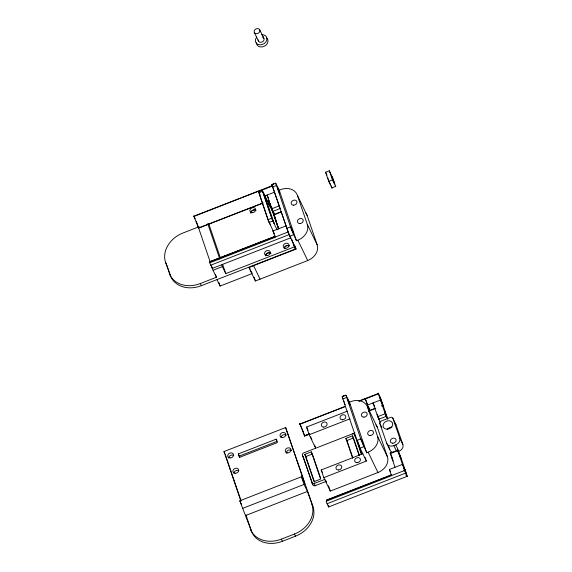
<?xml version="1.0" encoding="UTF-8"?>
<svg xmlns="http://www.w3.org/2000/svg" width="572" height="572" viewBox="0 0 572 572"><rect width="100%" height="100%" fill="white"/><g stroke="black" fill="none" stroke-linecap="round" stroke-linejoin="round"><path stroke-width="0.86" d="M299.721 423.752L304.626 435.986L309.574 434.055M271.929 184.685L273.802 183.905L271.936 184.613L272.208 185.85L288.803 233.769M275.675 183.154L291.548 229.944L296.475 240.748L297.876 240.197A14.064 11.304 -25.8 0 0 307.3 224.374L297.361 195.267A14.064 11.304 -25.8 0 0 280.623 189.639L279.222 190.183L275.711 183.147L271.972 184.606L272.572 185.621M349.471 402.159L350.872 401.615A14.064 11.304 -25.8 0 1 367.61 407.243L377.549 436.35A14.064 11.304 -25.8 0 1 368.125 452.173L366.723 452.724L349.471 402.159L345.924 395.13L342.22 396.575L342.285 397.211L361.661 454.225M345.924 395.13L360.996 439.768L366.723 452.724M209.731 262.798L210.074 261.647L275.468 236.157L275.132 237.308L209.731 262.798L212.455 268.754L212.255 267.953M328.242 505.183C330.745 511.146 325.211 501.651 326.498 500.15L391.277 474.903M386.693 443.236A6.027 4.848 -25.8 0 0 393.893 445.617L395.76 444.88A6.027 4.848 -25.8 0 0 399.757 438.088L392.85 418.211A2.009 1.616 -25.8 0 0 390.447 417.417L381.116 421.099A2.009 1.616 -25.8 0 0 379.787 423.359L386.693 443.236L389.818 449.692A6.027 4.848 -25.8 0 0 392.077 452.087M397.633 451.823L398.877 451.337A6.027 4.848 -25.8 0 0 402.881 444.544L395.967 424.667L392.85 418.211M194.787 215.837L241.048 197.805M242.7 197.161L271.614 185.893M263.234 202.896L198.656 228.121L193.901 216.416L259.295 190.926M259.359 191.119L272.444 186.022L272.229 185.235L272.436 185.571M273.695 232.032L268.282 220.57L258.408 191.491L262.341 190.347L273.545 213.52M258.666 192.428C260.853 193.257 262.326 189.954 262.341 190.347M272.579 186.987L276.319 185.535M264.722 195.974L274.539 192.156L279.451 206.521M331.317 185.893L332.06 188.217L328.728 181.424L325.59 172.236L329.322 170.778L332.89 178.25L335.793 186.758L332.461 179.973L329.322 170.778M199.163 226.698L183.047 232.976A26.112 20.992 -25.8 0 0 165.558 262.362L170.256 275.239A26.112 20.992 -25.8 0 0 201.351 285.693L295.381 249.042L293.365 243.143M198.57 227.942L262.183 203.36M267.167 201.415L269.026 200.636M328.728 181.424L332.461 179.973M274.345 214.636L271.743 208.794L279.222 205.877M331.846 187.881L335.585 186.422M272.787 211.404L280.259 208.487M278.571 228.786L273.666 214.257L273.874 214.586L281.352 211.676M273.881 215.051L281.267 211.876M267.961 219.669L271.693 218.211L262.398 190.969M269.062 222.444L272.794 220.992L277.048 229.78M281.352 212.133L288.131 231.996L275.053 237.094L272.958 230.959L286.043 225.876M286.701 228.357L290.44 226.905M275.346 236.415L210.074 261.647M210.181 261.883L275.604 236.393M210.696 265.193L289.175 234.606L290.855 238.066M288.717 233.669L289.832 236.179L293.565 234.727M212.255 268.418L290.733 237.83M211.604 266.052L213.041 270.263L222.386 266.623L225.768 273.616L294.337 246.889L295.381 249.042M169.219 273.087A26.112 20.992 -25.8 0 0 200.307 283.54L216.423 277.256L215.558 274.732M295.023 246.024L296.067 249.092L253.56 265.658L260.088 279.157L307.707 260.539A14.064 11.304 -25.8 0 0 317.131 244.716L307.193 215.601L297.361 195.267M253.589 265.708L248.913 267.532L255.412 280.981L260.088 279.157M217.045 279.737L220.098 286.064L251.98 273.638M342.828 398.963L346.568 397.504M240.876 501.086L223.974 451.565L285.635 427.534L312.998 506.792A26.112 20.992 -25.8 0 1 295.502 536.178L282.425 541.276A26.112 20.992 -25.8 0 1 251.337 530.823L239.79 500.807L301.451 476.776L304.833 483.769L285.635 427.534M299.721 423.68L299.928 424.016L344.537 406.635M359.409 400.836L378.407 393.429L380.78 398.634L381.445 400.55L381.095 400.686M299.864 424.274L344.823 406.749M358.723 401.337L365.265 398.784L367.596 404.554M378.407 393.429L378.206 393.093L378.407 393.886L365.329 398.984L367.417 405.112L369.934 410.317L368.69 410.803M314.621 445.116L315.665 448.183L309.166 434.734L306.549 427.069L347.426 411.139M238.274 453.939L276.126 439.182L277.17 441.334L239.31 456.091L238.274 453.939L239.446 457.386L277.306 442.628L276.126 439.182M367.417 405.112L380.502 400.021L383.104 405.398L381.853 405.884M304.533 435.807L309.488 433.876M304.604 435.921L309.574 433.998M368.368 411.075L375.825 408.179M381.839 405.82L383.104 405.398M368.983 410.896L375.625 408.308M309.166 434.734L350.043 418.804M380.316 422.493L377.713 416.652L385.185 413.742L378.407 393.886M378.757 419.262L386.229 416.352L387.48 418.933M354.905 432.89L303.732 452.881A1.866 1.502 -25.8 0 0 302.81 453.553L302.431 454.261A2.417 1.938 -25.8 0 0 302.445 455.312L312.784 484.698A2.388 1.923 -25.8 0 0 313.563 485.614L314.114 485.792A1.866 1.502 -25.8 0 0 315.236 485.678L325.94 481.502M311.325 451.851L320.62 479.093L314.078 481.638L304.783 454.397L311.325 451.851L312.019 453.281M352.652 458.186L345.888 438.381L352.431 435.828L353.124 437.265M304.783 454.397L305.82 456.549L312.362 454.004L320.534 477.942M345.888 438.381L346.932 440.526L353.467 437.98L359.388 455.312M360.689 438.874L356.949 440.333L359.767 447.497L366.323 461.068L323.809 477.634L321.192 469.977L362.884 453.725M360.081 448.155L363.813 446.703M242.406 508.465L304.068 484.434L307.443 491.427L312.998 506.792M394.995 467.295L390.09 452.781L390.304 453.096L397.776 450.185L400.214 455.548L406.656 474.41M390.304 453.553L397.776 450.643L397.569 449.849L397.776 450.185M311.747 482.546A2.388 1.923 -25.8 0 0 312.526 483.462L313.077 483.647A1.866 1.502 -25.8 0 0 314.192 483.526L324.896 479.35M245.781 515.458L307.443 491.427M323.809 477.634L330.309 491.083L377.956 472.515A14.064 11.304 -25.8 0 0 387.38 456.692L377.441 427.577L367.61 407.243M397.776 450.643L404.561 470.506L391.477 475.604L389.389 469.469L402.466 464.378L405.062 469.741L403.839 470.291M391.777 474.924L326.498 500.15M326.154 501.308L391.513 475.697M327.127 503.696L405.605 473.108L407.357 476.669L406.721 474.596L405.67 475.003M328.685 506.921L407.164 476.333M250.293 528.671A26.112 20.992 -25.8 0 0 281.381 539.124L294.466 534.026A26.112 20.992 -25.8 0 0 311.954 504.64M342.22 396.575L344.051 395.881L342.192 396.589L342.449 396.882M354.847 436.078L355.019 436.157A2.388 1.923 -25.8 0 1 355.805 437.072L354.769 434.92A2.388 1.923 -25.8 0 0 353.982 434.005L353.432 433.826A1.866 1.502 -25.8 0 0 352.316 433.941M328.049 177.949L328.056 178.392M344.051 401.058L344.051 401.53M377.213 414.321L377.213 414.7M330.301 184.112L329.972 183.426M271.414 206.757L271.178 206.385L272.601 210.489M391.534 456.106L391.305 455.734L392.056 458.165M357.765 441.119L357.529 440.74L357.765 441.734M359.523 446.103L359.152 445.316M326.333 482.146L325.968 481.352M273.116 211.619L272.701 210.732M275.111 217.596L275.425 218.268M393.243 460.975L392.835 460.088M259.731 29.851A3.01 2.424 -25.8 0 1 256.549 33.691A3.01 2.424 -25.8 0 1 254.755 29.894A3.01 2.424 -25.8 0 1 259.731 29.851L263.892 38.453M325.59 172.236L326.977 175.103M254.29 32.44L258.451 41.041M307.3 224.374L317.131 244.716M399.757 438.088L402.881 444.544M297.876 240.197L307.707 260.539M395.76 444.88L398.877 451.337M393.893 445.617L396.317 450.636M289.832 236.179L296.067 249.092M379.787 423.359L381.867 427.663M390.304 453.096L391.548 455.677M272.558 210.853L271.864 209.416L278.543 228.986M273.874 214.586L275.582 218.239M377.549 436.35L387.38 456.692M258.601 191.799L260.146 194.995M389.389 469.469L390.462 471.693M270.427 224.775L268.611 221.014L259.595 194.594M272.958 230.959L274.396 233.927M368.125 452.173L377.956 472.515M306.549 427.069L308.079 430.237M321.192 469.977L322.343 472.35M213.041 270.263L216.423 277.256M302.445 455.312L303.489 457.464M314.192 483.526L315.236 485.678M200.307 283.54L201.351 285.693M165.558 262.362L166.595 264.514M294.466 534.026L295.502 536.178M281.381 539.124L282.425 541.276M223.974 451.565L225.018 453.718M239.79 500.807L241.663 504.69M374.51 406.006L373.03 402.931L377.713 416.652M268.547 198.141L267.06 195.073L271.743 208.794M299.928 424.016L301.179 426.605M195.209 218.74L193.772 215.823L193.901 216.416M386.229 416.352L385.185 413.742M405.605 473.108L404.561 470.506M289.175 234.606L288.881 233.941M272.794 220.992L271.693 218.211M251.573 272.572L251.945 273.23L251.823 272.608M311.561 438.981L311.797 439.403L311.719 439.01M301.487 427.248L301.716 427.756M377.52 414.907L377.785 415.508M378.936 419.19L377.892 416.673M276.591 222L276.19 221.078M391.849 456.771L392.156 457.5M271.721 207.429L272.036 208.151M251.401 272.193L251.087 271.464M311.454 438.745L311.111 437.93M329.751 182.933L329.372 182.025M392.728 459.845L392.163 458.451M279.965 207.822L279.515 206.707M358.951 444.852L357.986 442.385M345.245 404.754L345.016 404.197M368.268 406.199L369.934 410.317M288.731 233.583L288.131 231.996M329.243 181.696L328.979 181.024M275.969 220.52L275.525 219.383M250.858 270.906L250.636 270.334M325.754 480.837L325.475 480.115M392.499 458.344L392.721 458.916M272.372 208.994L272.594 209.567M302.087 428.65L302.302 429.222M310.896 437.387L310.66 436.736M196.267 221.171L196.461 221.7M377.792 416.395L377.32 415.043M344.58 403.06L344.308 402.309M275.432 219.119L274.946 217.689M328.614 180.058L328.328 179.25M378.764 417.975L378.936 418.454M326.147 481.267L326.333 481.796M250.236 269.255L250.014 268.611M388.374 445.552L389.818 449.692M381.517 400.75L387.787 419.126M279.222 190.183L296.475 240.748M291.749 239.303L294.337 246.889M272.701 186.787L274.267 191.384M365.015 457.235L366.323 461.068M354.769 434.92L361.161 453.646M352.431 435.828L359.195 455.641M273.523 211.754L274.345 214.178M272.908 211.568L278.757 228.707M346.932 440.526L352.845 457.865M328.478 485.721L330.309 491.083M254.111 277.148L255.412 280.981M302.531 429.858L302.967 431.138M303.038 431.338L304.626 435.986M305.82 456.549L314.557 482.139M303.753 458.236L306.392 465.973M306.663 466.759L309.609 475.403M309.881 476.19L312.784 484.698M301.451 476.776L304.068 484.434M208.794 223.895L220.585 258.451M222.601 264.35L225.768 273.616M207.715 223.645L219.798 259.037M221.807 264.936L222.386 266.623M218.954 282.697L220.098 286.064M196.568 221.993L210.453 262.684M239.31 456.091L239.782 457.471M166.881 265.337L170.256 275.239M225.304 454.554L241.034 500.65M245.896 514.9L251.337 530.823M233.941 473.309A3.01 2.424 -25.8 0 1 235.657 470.777A3.01 2.424 -25.8 0 1 238.767 470.72M286.307 453.382A3.01 2.424 -25.8 0 1 287.995 450.378A3.01 2.424 -25.8 0 1 291.491 450.636M228.714 457.986A3.01 2.424 -25.8 0 1 230.566 455.391A3.01 2.424 -25.8 0 1 233.755 455.541M281.045 437.344A3.01 2.424 -25.8 0 1 283.154 434.877A3.01 2.424 -25.8 0 1 286.257 435.313M394.68 423.723A2.009 1.616 -25.8 0 1 395.967 424.667M387.323 429.222A5.019 4.04 -25.8 0 1 391.949 427.177M303.446 457.307A2.417 1.938 -25.8 0 1 303.425 456.599M375.926 424.824A14.064 11.304 -25.8 0 1 377.441 427.577M261.776 34.67A6.027 4.848 -25.8 0 1 266.716 40.448A6.027 4.848 -25.8 0 1 258.308 44.544A6.027 4.848 -25.8 0 1 256.792 37.094M266.473 37.852A6.027 4.848 -25.8 0 1 264.328 46.261A6.027 4.848 -25.8 0 1 256.392 42.736M262.82 36.822A6.027 4.848 -25.8 0 1 263.392 36.815M262.855 37.452A3.01 2.424 -25.8 0 1 263.799 40.44A3.01 2.424 -25.8 0 1 260.382 42.278A3.01 2.424 -25.8 0 1 258.279 39.918M250.965 213.17A3.01 2.424 -25.8 0 1 252.524 210.239A3.01 2.424 -25.8 0 1 255.963 210.26M265.58 255.355A3.01 2.424 -25.8 0 1 267.689 252.888A3.01 2.424 -25.8 0 1 270.792 253.325M270.885 205.398A3.01 2.424 -25.8 0 1 268.64 203.825A3.01 2.424 -25.8 0 1 269.712 201.115M270.835 207.3A3.01 2.424 -25.8 0 1 270.034 206.685M269.619 205.663A3.01 2.424 -25.8 0 1 270.327 203.675M284.263 248.563A3.01 2.424 -25.8 0 1 285.836 245.867A3.01 2.424 -25.8 0 1 289.075 245.731M251.051 212.97A3.01 2.424 -25.8 0 1 252.767 210.446A3.01 2.424 -25.8 0 1 255.877 210.382M265.694 255.877A3.01 2.424 -25.8 0 1 267.682 253.217A3.01 2.424 -25.8 0 1 270.921 253.596M305.677 212.848A14.064 11.304 -25.8 0 1 307.193 215.601M273.588 213.363A3.01 2.424 -25.8 0 1 273.03 212.87M272.594 211.604A3.01 2.424 -25.8 0 1 272.608 211.361M270.728 207.443A3.01 2.424 -25.8 0 1 270.17 206.957M269.734 205.691A3.01 2.424 -25.8 0 1 270.456 203.947M284.377 248.591A3.01 2.424 -25.8 0 1 286.093 246.067A3.01 2.424 -25.8 0 1 289.203 246.003M398.763 452.824L400.965 458.429L398.806 452.845M403.71 467.324L405.913 472.922L403.725 467.317M277.406 187.48L279.608 193.079L277.449 187.494M290.998 227.32L293.2 232.918L291.019 227.313M331.688 176.405L334.255 182.947L331.71 176.405M347.654 399.456L349.857 405.055L347.669 399.449M361.247 439.296L363.449 444.894L361.297 439.31M379.651 396.839L381.853 402.445L379.701 396.861M384.598 411.339L386.801 416.938L384.62 411.332M264.872 196.082L263.048 192.314L272.343 219.555L274.167 223.323L264.872 196.082M235.349 473.28A3.01 2.424 -25.8 0 0 238.531 469.44A3.01 2.424 -25.8 0 0 233.555 469.49A3.01 2.424 -25.8 0 0 235.349 473.28M287.666 452.888A3.01 2.424 -25.8 0 0 290.855 449.049A3.01 2.424 -25.8 0 0 285.878 449.099A3.01 2.424 -25.8 0 0 287.666 452.888M230.116 457.957A3.01 2.424 -25.8 0 0 233.304 454.118A3.01 2.424 -25.8 0 0 228.328 454.168A3.01 2.424 -25.8 0 0 230.116 457.957M282.432 437.566A3.01 2.424 -25.8 0 0 285.621 433.726A3.01 2.424 -25.8 0 0 280.645 433.776A3.01 2.424 -25.8 0 0 282.432 437.566M392.778 443.207A3.01 2.424 -25.8 0 0 395.946 439.36A3.01 2.424 -25.8 0 0 390.962 439.425A3.01 2.424 -25.8 0 0 392.778 443.207M387.115 429.2A5.019 4.04 -25.8 0 0 392.392 422.787A5.019 4.04 -25.8 0 0 384.098 422.894A5.019 4.04 -25.8 0 0 387.115 429.2M323.745 427.077A3.01 2.424 -25.8 0 0 326.934 423.237A3.01 2.424 -25.8 0 0 321.957 423.28A3.01 2.424 -25.8 0 0 323.745 427.077M338.388 469.977A3.01 2.424 -25.8 0 0 341.577 466.137A3.01 2.424 -25.8 0 0 336.601 466.18A3.01 2.424 -25.8 0 0 338.388 469.977M342.428 419.791A3.01 2.424 -25.8 0 0 345.617 415.951A3.01 2.424 -25.8 0 0 340.64 416.001A3.01 2.424 -25.8 0 0 342.428 419.791M357.071 462.698A3.01 2.424 -25.8 0 0 360.26 458.858A3.01 2.424 -25.8 0 0 355.283 458.901A3.01 2.424 -25.8 0 0 357.071 462.698M363.835 417.152A3.01 2.424 -25.8 0 0 367.024 413.313A3.01 2.424 -25.8 0 0 362.047 413.356A3.01 2.424 -25.8 0 0 363.835 417.152M370.113 435.535A3.01 2.424 -25.8 0 0 373.301 431.696A3.01 2.424 -25.8 0 0 368.325 431.746A3.01 2.424 -25.8 0 0 370.113 435.535M252.323 212.677A3.01 2.424 -25.8 0 0 255.512 208.837A3.01 2.424 -25.8 0 0 250.536 208.887A3.01 2.424 -25.8 0 0 252.323 212.677M266.967 255.584A3.01 2.424 -25.8 0 0 270.156 251.744A3.01 2.424 -25.8 0 0 265.179 251.787A3.01 2.424 -25.8 0 0 266.967 255.584M285.65 248.298A3.01 2.424 -25.8 0 0 288.839 244.458A3.01 2.424 -25.8 0 0 283.862 244.501A3.01 2.424 -25.8 0 0 285.65 248.298M293.586 205.176A3.01 2.424 -25.8 0 0 296.775 201.337A3.01 2.424 -25.8 0 0 291.799 201.38A3.01 2.424 -25.8 0 0 293.586 205.176M299.864 223.559A3.01 2.424 -25.8 0 0 303.053 219.72A3.01 2.424 -25.8 0 0 298.076 219.77A3.01 2.424 -25.8 0 0 299.864 223.559"/></g></svg>
